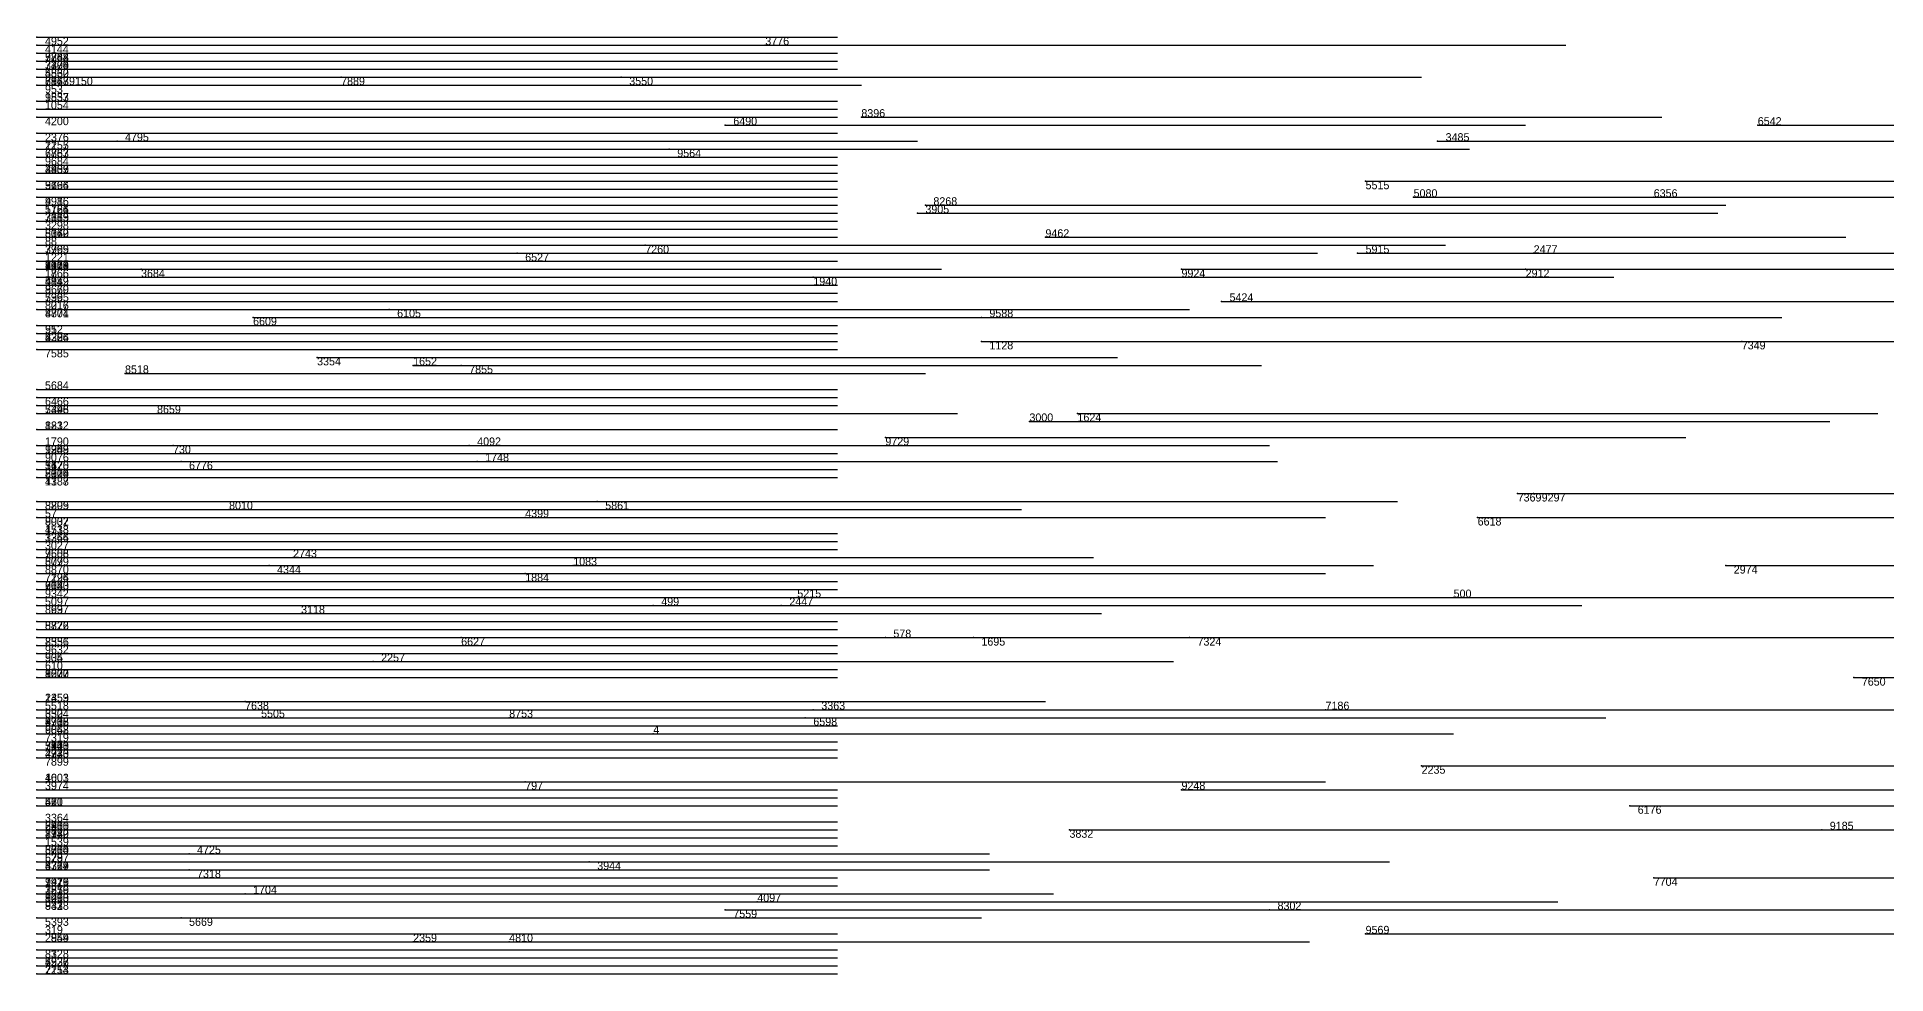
# Model space of a CAD drawing. Extents: x 0 to 1.1, y 0 to 1.
# Drawn here: x 0 to 0.231, y 0.247 to 0.364 of the extents above; entities that cross this region are included whole.
import ezdxf

# ---------------------------------------------------------------- set-up
doc = ezdxf.new("R2010")
doc.units = 0
for name, color, linetype in [('Normals', 1, 'CONTINUOUS'), ('Source_points', 5, 'CONTINUOUS'), ('Text', 3, 'CONTINUOUS')]:
    doc.layers.add(name, color=color, linetype=linetype)

msp = doc.modelspace()

# ---------------------------------------------------------------- linework, layer by layer
at = {"layer": 'Normals', "color": 1}
for p, q in [((0, 0.364, 0.492), (0.1, 0.364, 0.492)), ((0, 0.363, 0.239), (0.1, 0.363, 0.239)), ((0.091, 0.363), (0.191, 0.363)), ((0, 0.362, 0.159), (0.1, 0.362, 0.159)), ((0, 0.362, 0.547), (0.1, 0.362, 0.547)), ((0, 0.361, 0.141), (0.1, 0.361, 0.141)), ((0, 0.361, 0.505), (0.1, 0.361, 0.505)), ((0, 0.361, 0.392), (0.1, 0.361, 0.392)), ((0, 0.36, 0.583), (0.1, 0.36, 0.583)), ((0, 0.36, 0.402), (0.1, 0.36, 0.402)), ((0, 0.359, 0.017), (0.1, 0.359, 0.017)), ((0.038, 0.359), (0.138, 0.359)), ((0.073, 0.359, 1), (0.173, 0.359, 1)), ((0, 0.358, 0.475), (0.1, 0.358, 0.475)), ((0, 0.358, 0.192), (0.1, 0.358, 0.192)), ((0, 0.358, 0.078), (0.1, 0.358, 0.078)), ((0, 0.358, 0.229), (0.1, 0.358, 0.229)), ((0, 0.356, 0.375), (0.1, 0.356, 0.375)), ((0, 0.356, 0.091), (0.1, 0.356, 0.091)), ((0.003, 0.358), (0.103, 0.358)), ((0, 0.355, 0.524), (0.1, 0.355, 0.524)), ((0, 0.354, 0.576), (0.1, 0.354, 0.576)), ((0.103, 0.354), (0.203, 0.354)), ((0, 0.352, 0.278), (0.1, 0.352, 0.278)), ((0.086, 0.353), (0.186, 0.353)), ((0.215, 0.353, 1), (0.315, 0.353, 1)), ((0, 0.351, 0.18), (0.1, 0.351, 0.18)), ((0, 0.35, 0.608), (0.1, 0.35, 0.608)), ((0, 0.35, 0.216), (0.1, 0.35, 0.216)), ((0, 0.349, 0.177), (0.1, 0.349, 0.177)), ((0.01, 0.351, 1), (0.11, 0.351, 1)), ((0.079, 0.35), (0.179, 0.35)), ((0.175, 0.351, 1), (0.275, 0.351, 1)), ((0, 0.348, 0.925), (0.1, 0.348, 0.925)), ((0, 0.348, 0.653), (0.1, 0.348, 0.653)), ((0, 0.347, 0.439), (0.1, 0.347, 0.439)), ((0, 0.347, 0.475), (0.1, 0.347, 0.475)), ((0, 0.346, 0.262), (0.1, 0.346, 0.262)), ((0, 0.345, 0.599), (0.1, 0.345, 0.599)), ((0, 0.345, 0.931), (0.1, 0.345, 0.931)), ((0.166, 0.346, 1), (0.266, 0.346, 1)), ((0, 0.344, 0.875), (0.1, 0.344, 0.875)), ((0, 0.343, 0.322), (0.1, 0.343, 0.322)), ((0, 0.343, 0.969), (0.1, 0.343, 0.969)), ((0, 0.343, 0.014), (0.1, 0.343, 0.014)), ((0, 0.343, 0.019), (0.1, 0.343, 0.019)), ((0, 0.342, 0.103), (0.1, 0.342, 0.103)), ((0, 0.342, 0.346), (0.1, 0.342, 0.346)), ((0, 0.342, 0.384), (0.1, 0.342, 0.384)), ((0.11, 0.342, 1), (0.21, 0.342, 1)), ((0.111, 0.343, 1), (0.211, 0.343, 1)), ((0.172, 0.344, 1), (0.272, 0.344, 1)), ((0.202, 0.344, 1), (0.301, 0.344, 1)), ((0, 0.341, 0.408), (0.1, 0.341, 0.408)), ((0, 0.341, 0.382), (0.1, 0.341, 0.382)), ((0, 0.34, 0.068), (0.1, 0.34, 0.068)), ((0, 0.339, 0.244), (0.1, 0.339, 0.244)), ((0, 0.339, 0.698), (0.1, 0.339, 0.698)), ((0, 0.338, 0.853), (0.1, 0.338, 0.853)), ((0.076, 0.338, 1), (0.176, 0.338, 1)), ((0.126, 0.339), (0.226, 0.339)), ((0, 0.337, 0.902), (0.1, 0.337, 0.902)), ((0, 0.337, 0.258), (0.1, 0.337, 0.258)), ((0, 0.336, 0.484), (0.1, 0.336, 0.484)), ((0, 0.336, 0.598), (0.1, 0.336, 0.598)), ((0, 0.336, 0.278), (0.1, 0.336, 0.278)), ((0, 0.336, 0.05), (0.1, 0.336, 0.05)), ((0, 0.336, 0.79), (0.1, 0.336, 0.79)), ((0, 0.336, 0.235), (0.1, 0.336, 0.235)), ((0, 0.335, 0.794), (0.1, 0.335, 0.794)), ((0, 0.335, 0.645), (0.1, 0.335, 0.645)), ((0, 0.335, 0.034), (0.1, 0.335, 0.034)), ((0, 0.335, 0.64), (0.1, 0.335, 0.64)), ((0.013, 0.335), (0.113, 0.335)), ((0.06, 0.337), (0.16, 0.337)), ((0.143, 0.335), (0.243, 0.335)), ((0.165, 0.337, 1), (0.265, 0.337, 1)), ((0.186, 0.335), (0.286, 0.335)), ((0.187, 0.337, 1), (0.287, 0.337, 1)), ((0, 0.334, 0.476), (0.1, 0.334, 0.476)), ((0, 0.333, 0.707), (0.1, 0.333, 0.707)), ((0, 0.333, 0.245), (0.1, 0.333, 0.245)), ((0, 0.333, 0.419), (0.1, 0.333, 0.419)), ((0, 0.333, 0.093), (0.1, 0.333, 0.093)), ((0.097, 0.334, 1), (0.197, 0.334, 1)), ((0, 0.332, 0.793), (0.1, 0.332, 0.793)), ((0, 0.332, 0.427), (0.1, 0.332, 0.427)), ((0, 0.331, 0.173), (0.1, 0.331, 0.173)), ((0, 0.331, 0.031), (0.1, 0.331, 0.031)), ((0.148, 0.331, 1), (0.248, 0.331, 1)), ((0, 0.33, 0.804), (0.1, 0.33, 0.804)), ((0, 0.33, 0.876), (0.1, 0.33, 0.876)), ((0, 0.33, 0.636), (0.1, 0.33, 0.636)), ((0.027, 0.329), (0.127, 0.329)), ((0.044, 0.33), (0.144, 0.33)), ((0.118, 0.329, 1), (0.218, 0.329, 1)), ((0, 0.328, 0.321), (0.1, 0.328, 0.321)), ((0, 0.327, 0.042), (0.1, 0.327, 0.042)), ((0, 0.327, 0.097), (0.1, 0.327, 0.097)), ((0, 0.327, 0.633), (0.1, 0.327, 0.633)), ((0, 0.326, 0.204), (0.1, 0.326, 0.204)), ((0.118, 0.326), (0.218, 0.326)), ((0.213, 0.326), (0.313, 0.326)), ((0, 0.325, 0.786), (0.1, 0.325, 0.786)), ((0.035, 0.324), (0.135, 0.324)), ((0.011, 0.322, 1), (0.111, 0.322, 1)), ((0.047, 0.323), (0.147, 0.323)), ((0.053, 0.323), (0.153, 0.323)), ((0, 0.32, 0.179), (0.1, 0.32, 0.179)), ((0, 0.319, 0.95), (0.1, 0.319, 0.95)), ((0, 0.318, 0.118), (0.1, 0.318, 0.118)), ((0, 0.317, 0.964), (0.1, 0.317, 0.964)), ((0.015, 0.317), (0.115, 0.317)), ((0.13, 0.317), (0.23, 0.317)), ((0, 0.315, 0.65), (0.1, 0.315, 0.65)), ((0, 0.315, 0.453), (0.1, 0.315, 0.453)), ((0.124, 0.316, 1), (0.224, 0.316, 1)), ((0, 0.313, 0.712), (0.1, 0.313, 0.712)), ((0, 0.313, 0.427), (0.1, 0.313, 0.427)), ((0, 0.313, 0.384), (0.1, 0.313, 0.384)), ((0, 0.312, 0.05), (0.1, 0.312, 0.05)), ((0.017, 0.313), (0.117, 0.313)), ((0.054, 0.313), (0.154, 0.313)), ((0.106, 0.314, 1), (0.206, 0.314, 1)), ((0, 0.311, 0.348), (0.1, 0.311, 0.348)), ((0, 0.311, 0.068), (0.1, 0.311, 0.068)), ((0, 0.31, 0.164), (0.1, 0.31, 0.164)), ((0, 0.31, 0.676), (0.1, 0.31, 0.676)), ((0, 0.31, 0.098), (0.1, 0.31, 0.098)), ((0, 0.31, 0.31), (0.1, 0.31, 0.31)), ((0.018, 0.311, 1), (0.118, 0.311, 1)), ((0.055, 0.311), (0.155, 0.311)), ((0, 0.309, 0.561), (0.1, 0.309, 0.561)), ((0, 0.309, 0.376), (0.1, 0.309, 0.376)), ((0, 0.309, 0.789), (0.1, 0.309, 0.789)), ((0, 0.309, 0.97), (0.1, 0.309, 0.97)), ((0, 0.306, 0.814), (0.1, 0.306, 0.814)), ((0, 0.305, 0.134), (0.1, 0.305, 0.134)), ((0.024, 0.305, 1), (0.123, 0.305, 1)), ((0.07, 0.306), (0.17, 0.306)), ((0.185, 0.307), (0.285, 0.307)), ((0.187, 0.307), (0.287, 0.307)), ((0, 0.304, 0.179), (0.1, 0.304, 0.179)), ((0, 0.304, 0.772), (0.1, 0.304, 0.772)), ((0, 0.304, 0.168), (0.1, 0.304, 0.168)), ((0.061, 0.304), (0.161, 0.304)), ((0.18, 0.304), (0.28, 0.304)), ((0, 0.302, 0.368), (0.1, 0.302, 0.368)), ((0, 0.302, 0.519), (0.1, 0.302, 0.519)), ((0, 0.301, 0.092), (0.1, 0.301, 0.092)), ((0, 0.301, 0.094), (0.1, 0.301, 0.094)), ((0, 0.3, 0.839), (0.1, 0.3, 0.839)), ((0, 0.299, 0.003), (0.1, 0.299, 0.003)), ((0, 0.299, 0.7), (0.1, 0.299, 0.7)), ((0.032, 0.299, 1), (0.132, 0.299, 1)), ((0, 0.298, 0.449), (0.1, 0.298, 0.449)), ((0, 0.298, 0.184), (0.1, 0.298, 0.184)), ((0, 0.297, 0.268), (0.1, 0.297, 0.268)), ((0, 0.297, 0.641), (0.1, 0.297, 0.641)), ((0, 0.296, 0.825), (0.1, 0.296, 0.825)), ((0, 0.296, 0.468), (0.1, 0.296, 0.468)), ((0, 0.296, 0.831), (0.1, 0.296, 0.831)), ((0.029, 0.298, 1), (0.129, 0.298, 1)), ((0.061, 0.297), (0.161, 0.297)), ((0.067, 0.298), (0.167, 0.298)), ((0.211, 0.298), (0.311, 0.298)), ((0, 0.295, 0.796), (0.1, 0.295, 0.796)), ((0, 0.295, 0.249), (0.1, 0.295, 0.249)), ((0, 0.294, 0.282), (0.1, 0.294, 0.282)), ((0.095, 0.294), (0.195, 0.294)), ((0.177, 0.294), (0.277, 0.294)), ((0, 0.293, 0.042), (0.1, 0.293, 0.042)), ((0, 0.292, 0.55), (0.1, 0.292, 0.55)), ((0.033, 0.292, 1), (0.133, 0.292, 1)), ((0.077, 0.293), (0.177, 0.293)), ((0.093, 0.293), (0.193, 0.293)), ((0, 0.291, 0.188), (0.1, 0.291, 0.188)), ((0, 0.29, 0.627), (0.1, 0.29, 0.627)), ((0, 0.289, 0.988), (0.1, 0.289, 0.988)), ((0.053, 0.289), (0.153, 0.289)), ((0.106, 0.289, 1), (0.206, 0.289, 1)), ((0.117, 0.289, 1), (0.217, 0.289, 1)), ((0.144, 0.289, 1), (0.244, 0.289, 1)), ((0, 0.288, 0.572), (0.1, 0.288, 0.572)), ((0, 0.288, 0.136), (0.1, 0.288, 0.136)), ((0, 0.287, 0.439), (0.1, 0.287, 0.439)), ((0, 0.287, 0.522), (0.1, 0.287, 0.522)), ((0, 0.286, 0.064), (0.1, 0.286, 0.064)), ((0, 0.285, 0.447), (0.1, 0.285, 0.447)), ((0, 0.285, 0.107), (0.1, 0.285, 0.107)), ((0.042, 0.286), (0.142, 0.286)), ((0, 0.284, 0.692), (0.1, 0.284, 0.692)), ((0.227, 0.284, 1), (0.327, 0.284, 1)), ((0, 0.281, 0.677), (0.1, 0.281, 0.677)), ((0, 0.281, 0.479), (0.1, 0.281, 0.479)), ((0, 0.28, 0.945), (0.1, 0.28, 0.945)), ((0, 0.28, 0.887), (0.1, 0.28, 0.887)), ((0.026, 0.281, 1), (0.126, 0.281, 1)), ((0.027, 0.28, 1), (0.127, 0.28, 1)), ((0.097, 0.28), (0.197, 0.28)), ((0.161, 0.28), (0.261, 0.28)), ((0, 0.279, 0.563), (0.1, 0.279, 0.563)), ((0, 0.279, 0.399), (0.1, 0.279, 0.399)), ((0, 0.279, 0.062), (0.1, 0.279, 0.062)), ((0, 0.279, 0.329), (0.1, 0.279, 0.329)), ((0, 0.278, 0.402), (0.1, 0.278, 0.402)), ((0.059, 0.279, 1), (0.159, 0.279, 1)), ((0.096, 0.279, 1), (0.196, 0.279, 1)), ((0, 0.277, 0.441), (0.1, 0.277, 0.441)), ((0, 0.277, 0.187), (0.1, 0.277, 0.187)), ((0, 0.276, 0.065), (0.1, 0.276, 0.065)), ((0, 0.276, 0.822), (0.1, 0.276, 0.822)), ((0, 0.275, 0.622), (0.1, 0.275, 0.622)), ((0, 0.275, 0.617), (0.1, 0.275, 0.617)), ((0, 0.275, 0.751), (0.1, 0.275, 0.751)), ((0, 0.275, 0.524), (0.1, 0.275, 0.524)), ((0.077, 0.277, 1), (0.177, 0.277, 1)), ((0, 0.274, 0.619), (0.1, 0.274, 0.619)), ((0, 0.274, 0.834), (0.1, 0.274, 0.834)), ((0, 0.274, 0.891), (0.1, 0.274, 0.891)), ((0, 0.274, 0.526), (0.1, 0.274, 0.526)), ((0.173, 0.273), (0.273, 0.273)), ((0, 0.271, 0.885), (0.1, 0.271, 0.885)), ((0, 0.271, 0.309), (0.1, 0.271, 0.309)), ((0.061, 0.271, 1), (0.161, 0.271, 1)), ((0, 0.27, 0.693), (0.1, 0.27, 0.693)), ((0, 0.269, 0.607), (0.1, 0.269, 0.607)), ((0, 0.268, 0.937), (0.1, 0.268, 0.937)), ((0, 0.268, 0.556), (0.1, 0.268, 0.556)), ((0.143, 0.27, 1), (0.243, 0.27, 1)), ((0.199, 0.268), (0.299, 0.268)), ((0, 0.266, 0.57), (0.1, 0.266, 0.57)), ((0, 0.266, 0.65), (0.1, 0.266, 0.65)), ((0, 0.265, 0.596), (0.1, 0.265, 0.596)), ((0, 0.265, 0.043), (0.1, 0.265, 0.043)), ((0, 0.265, 0.587), (0.1, 0.265, 0.587)), ((0, 0.265, 0.068), (0.1, 0.265, 0.068)), ((0, 0.265, 0.408), (0.1, 0.265, 0.408)), ((0, 0.265, 0.884), (0.1, 0.265, 0.884)), ((0, 0.264, 0.685), (0.1, 0.264, 0.685)), ((0, 0.264, 0.953), (0.1, 0.264, 0.953)), ((0.129, 0.265), (0.229, 0.265)), ((0.223, 0.265, 1), (0.323, 0.265, 1)), ((0, 0.263, 0.34), (0.1, 0.263, 0.34)), ((0, 0.263, 0.296), (0.1, 0.263, 0.296)), ((0, 0.263, 0.964), (0.1, 0.263, 0.964)), ((0, 0.262, 0.55), (0.1, 0.262, 0.55)), ((0.019, 0.262), (0.119, 0.262)), ((0, 0.261, 0.966), (0.1, 0.261, 0.966)), ((0, 0.261, 0.598), (0.1, 0.261, 0.598)), ((0, 0.261, 0.594), (0.1, 0.261, 0.594)), ((0, 0.26, 0.398), (0.1, 0.26, 0.398)), ((0, 0.26, 0.033), (0.1, 0.26, 0.033)), ((0, 0.259, 0.56), (0.1, 0.259, 0.56)), ((0, 0.259, 0.587), (0.1, 0.259, 0.587)), ((0.019, 0.26), (0.119, 0.26)), ((0.069, 0.261), (0.169, 0.261)), ((0.202, 0.259, 1), (0.302, 0.259, 1)), ((0, 0.258, 0.291), (0.1, 0.258, 0.291)), ((0, 0.258, 0.838), (0.1, 0.258, 0.838)), ((0, 0.258, 0.483), (0.1, 0.258, 0.483)), ((0, 0.258, 0.31), (0.1, 0.258, 0.31)), ((0, 0.257, 0.637), (0.1, 0.257, 0.637)), ((0, 0.257, 0.688), (0.1, 0.257, 0.688)), ((0, 0.257, 0.916), (0.1, 0.257, 0.916)), ((0.026, 0.257), (0.127, 0.257)), ((0, 0.256, 0.021), (0.1, 0.256, 0.021)), ((0, 0.256, 0.2), (0.1, 0.256, 0.2)), ((0, 0.256, 0.474), (0.1, 0.256, 0.474)), ((0, 0.256, 0.433), (0.1, 0.256, 0.433)), ((0.086, 0.255), (0.186, 0.255)), ((0.09, 0.256), (0.19, 0.256)), ((0.154, 0.255), (0.254, 0.255)), ((0, 0.254, 0.653), (0.1, 0.254, 0.653)), ((0, 0.252, 0.459), (0.1, 0.252, 0.459)), ((0, 0.252, 0.432), (0.1, 0.252, 0.432)), ((0.018, 0.254), (0.118, 0.254)), ((0.166, 0.252, 1), (0.266, 0.252, 1)), ((0, 0.251, 0.008), (0.1, 0.251, 0.008)), ((0, 0.25, 0.121), (0.1, 0.25, 0.121)), ((0.047, 0.251), (0.147, 0.251)), ((0.059, 0.251), (0.159, 0.251)), ((0, 0.249, 0.69), (0.1, 0.249, 0.69)), ((0, 0.249, 0.191), (0.1, 0.249, 0.191)), ((0, 0.248, 0.906), (0.1, 0.248, 0.906)), ((0, 0.248, 0.045), (0.1, 0.248, 0.045)), ((0, 0.247, 0.283), (0.1, 0.247, 0.283)), ((0, 0.247, 0.31), (0.1, 0.247, 0.31))]:
    msp.add_line(p, q, dxfattribs=at)
at = {"layer": 'Source_points', "color": 5}
for p in [(0, 0.364, 0.492), (0, 0.363, 0.239), (0.091, 0.363), (0, 0.362, 0.159), (0, 0.362, 0.547), (0, 0.361, 0.141), (0, 0.361, 0.505), (0, 0.361, 0.392), (0, 0.36, 0.583), (0, 0.36, 0.402), (0, 0.359, 0.017), (0.038, 0.359), (0.073, 0.359, 1), (0, 0.358, 0.475), (0, 0.358, 0.192), (0, 0.358, 0.078), (0, 0.358, 0.229), (0, 0.356, 0.375), (0, 0.356, 0.091), (0.003, 0.358), (0, 0.355, 0.524), (0, 0.354, 0.576), (0.103, 0.354), (0, 0.352, 0.278), (0.086, 0.353), (0.215, 0.353, 1), (0, 0.351, 0.18), (0, 0.35, 0.608), (0, 0.35, 0.216), (0, 0.349, 0.177), (0.01, 0.351, 1), (0.079, 0.35), (0.175, 0.351, 1), (0, 0.348, 0.925), (0, 0.348, 0.653), (0, 0.347, 0.439), (0, 0.347, 0.475), (0, 0.346, 0.262), (0, 0.345, 0.599), (0, 0.345, 0.931), (0.166, 0.346, 1), (0, 0.344, 0.875), (0, 0.343, 0.322), (0, 0.343, 0.969), (0, 0.343, 0.014), (0, 0.343, 0.019), (0, 0.342, 0.103), (0, 0.342, 0.346), (0, 0.342, 0.384), (0.11, 0.342, 1), (0.111, 0.343, 1), (0.172, 0.344, 1), (0.202, 0.344, 1), (0, 0.341, 0.408), (0, 0.341, 0.382), (0, 0.34, 0.068), (0, 0.339, 0.244), (0, 0.339, 0.698), (0, 0.338, 0.853), (0.076, 0.338, 1), (0.126, 0.339), (0, 0.337, 0.902), (0, 0.337, 0.258), (0, 0.336, 0.484), (0, 0.336, 0.598), (0, 0.336, 0.278), (0, 0.336, 0.05), (0, 0.336, 0.79), (0, 0.336, 0.235), (0, 0.335, 0.794), (0, 0.335, 0.645), (0, 0.335, 0.034), (0, 0.335, 0.64), (0.013, 0.335), (0.06, 0.337), (0.143, 0.335), (0.165, 0.337, 1), (0.186, 0.335), (0.187, 0.337, 1), (0, 0.334, 0.476), (0, 0.333, 0.707), (0, 0.333, 0.245), (0, 0.333, 0.419), (0, 0.333, 0.093), (0.097, 0.334, 1), (0, 0.332, 0.793), (0, 0.332, 0.427), (0, 0.331, 0.173), (0, 0.331, 0.031), (0.148, 0.331, 1), (0, 0.33, 0.804), (0, 0.33, 0.876), (0, 0.33, 0.636), (0.027, 0.329), (0.044, 0.33), (0.118, 0.329, 1), (0, 0.328, 0.321), (0, 0.327, 0.042), (0, 0.327, 0.097), (0, 0.327, 0.633), (0, 0.326, 0.204), (0.118, 0.326), (0.213, 0.326), (0, 0.325, 0.786), (0.035, 0.324), (0.011, 0.322, 1), (0.047, 0.323), (0.053, 0.323), (0, 0.32, 0.179), (0, 0.319, 0.95), (0, 0.318, 0.118), (0, 0.317, 0.964), (0.015, 0.317), (0.13, 0.317), (0, 0.315, 0.65), (0, 0.315, 0.453), (0.124, 0.316, 1), (0, 0.313, 0.712), (0, 0.313, 0.427), (0, 0.313, 0.384), (0, 0.312, 0.05), (0.017, 0.313), (0.054, 0.313), (0.106, 0.314, 1), (0, 0.311, 0.348), (0, 0.311, 0.068), (0, 0.31, 0.164), (0, 0.31, 0.676), (0, 0.31, 0.098), (0, 0.31, 0.31), (0.018, 0.311, 1), (0.055, 0.311), (0, 0.309, 0.561), (0, 0.309, 0.376), (0, 0.309, 0.789), (0, 0.309, 0.97), (0, 0.306, 0.814), (0, 0.305, 0.134), (0.024, 0.305, 1), (0.07, 0.306), (0.185, 0.307), (0.187, 0.307), (0, 0.304, 0.179), (0, 0.304, 0.772), (0, 0.304, 0.168), (0.061, 0.304), (0.18, 0.304), (0, 0.302, 0.368), (0, 0.302, 0.519), (0, 0.301, 0.092), (0, 0.301, 0.094), (0, 0.3, 0.839), (0, 0.299, 0.003), (0, 0.299, 0.7), (0.032, 0.299, 1), (0, 0.298, 0.449), (0, 0.298, 0.184), (0, 0.297, 0.268), (0, 0.297, 0.641), (0, 0.296, 0.825), (0, 0.296, 0.468), (0, 0.296, 0.831), (0.029, 0.298, 1), (0.061, 0.297), (0.067, 0.298), (0.211, 0.298), (0, 0.295, 0.796), (0, 0.295, 0.249), (0, 0.294, 0.282), (0.095, 0.294), (0.177, 0.294), (0, 0.293, 0.042), (0, 0.292, 0.55), (0.033, 0.292, 1), (0.077, 0.293), (0.093, 0.293), (0, 0.291, 0.188), (0, 0.29, 0.627), (0, 0.289, 0.988), (0.053, 0.289), (0.106, 0.289, 1), (0.117, 0.289, 1), (0.144, 0.289, 1), (0, 0.288, 0.572), (0, 0.288, 0.136), (0, 0.287, 0.439), (0, 0.287, 0.522), (0, 0.286, 0.064), (0, 0.285, 0.447), (0, 0.285, 0.107), (0.042, 0.286), (0, 0.284, 0.692), (0.227, 0.284, 1), (0, 0.281, 0.677), (0, 0.281, 0.479), (0, 0.28, 0.945), (0, 0.28, 0.887), (0.026, 0.281, 1), (0.027, 0.28, 1), (0.097, 0.28), (0.161, 0.28), (0, 0.279, 0.563), (0, 0.279, 0.399), (0, 0.279, 0.062), (0, 0.279, 0.329), (0, 0.278, 0.402), (0.059, 0.279, 1), (0.096, 0.279, 1), (0, 0.277, 0.441), (0, 0.277, 0.187), (0, 0.276, 0.065), (0, 0.276, 0.822), (0, 0.275, 0.622), (0, 0.275, 0.617), (0, 0.275, 0.751), (0, 0.275, 0.524), (0.077, 0.277, 1), (0, 0.274, 0.619), (0, 0.274, 0.834), (0, 0.274, 0.891), (0, 0.274, 0.526), (0.173, 0.273), (0, 0.271, 0.885), (0, 0.271, 0.309), (0.061, 0.271, 1), (0, 0.27, 0.693), (0, 0.269, 0.607), (0, 0.268, 0.937), (0, 0.268, 0.556), (0.143, 0.27, 1), (0.199, 0.268), (0, 0.266, 0.57), (0, 0.266, 0.65), (0, 0.265, 0.596), (0, 0.265, 0.043), (0, 0.265, 0.587), (0, 0.265, 0.068), (0, 0.265, 0.408), (0, 0.265, 0.884), (0, 0.264, 0.685), (0, 0.264, 0.953), (0.129, 0.265), (0.223, 0.265, 1), (0, 0.263, 0.34), (0, 0.263, 0.296), (0, 0.263, 0.964), (0, 0.262, 0.55), (0.019, 0.262), (0, 0.261, 0.966), (0, 0.261, 0.598), (0, 0.261, 0.594), (0, 0.26, 0.398), (0, 0.26, 0.033), (0, 0.259, 0.56), (0, 0.259, 0.587), (0.019, 0.26), (0.069, 0.261), (0.202, 0.259, 1), (0, 0.258, 0.291), (0, 0.258, 0.838), (0, 0.258, 0.483), (0, 0.258, 0.31), (0, 0.257, 0.637), (0, 0.257, 0.688), (0, 0.257, 0.916), (0.026, 0.257), (0, 0.256, 0.021), (0, 0.256, 0.2), (0, 0.256, 0.474), (0, 0.256, 0.433), (0.086, 0.255), (0.09, 0.256), (0.154, 0.255), (0, 0.254, 0.653), (0, 0.252, 0.459), (0, 0.252, 0.432), (0.018, 0.254), (0.166, 0.252, 1), (0, 0.251, 0.008), (0, 0.25, 0.121), (0.047, 0.251), (0.059, 0.251), (0, 0.249, 0.69), (0, 0.249, 0.191), (0, 0.248, 0.906), (0, 0.248, 0.045), (0, 0.247, 0.283), (0, 0.247, 0.31)]:
    msp.add_point(p, dxfattribs=at)

# ---------------------------------------------------------------- texts
at = {"layer": 'Text', "color": 3}
for s, p in [('4952', (0.001, 0.363, 0.492)), ('4144', (0.001, 0.362, 0.239)), ('3776', (0.091, 0.363)), ('5282', (0.001, 0.361, 0.159)), ('3494', (0.001, 0.36, 0.141)), ('9744', (0.001, 0.361, 0.547)), ('7868', (0.001, 0.361, 0.392)), ('7379', (0.001, 0.36, 0.402)), ('7706', (0.001, 0.36, 0.505)), ('4560', (0.001, 0.359, 0.583)), ('5832', (0.001, 0.359, 0.017)), ('8968', (0.001, 0.358, 0.229)), ('6173', (0.001, 0.358, 0.192)), ('7847', (0.001, 0.358, 0.078)), ('9150', (0.004, 0.358)), ('7889', (0.038, 0.358)), ('3550', (0.074, 0.358, 1)), ('953', (0.001, 0.357, 0.475)), ('9857', (0.001, 0.356, 0.091)), ('1533', (0.001, 0.356, 0.375)), ('1054', (0.001, 0.355, 0.524)), ('4200', (0.001, 0.353, 0.576)), ('6490', (0.087, 0.353)), ('8396', (0.103, 0.354)), ('6542', (0.215, 0.353, 1)), ('2376', (0.001, 0.351, 0.278)), ('4795', (0.011, 0.351, 1)), ('3485', (0.176, 0.351, 1)), ('9684', (0.001, 0.348, 0.653)), ('2255', (0.001, 0.35, 0.18)), ('6867', (0.001, 0.349, 0.216)), ('7783', (0.001, 0.349, 0.177)), ('1157', (0.001, 0.35, 0.608)), ('9564', (0.08, 0.349)), ('4809', (0.001, 0.347, 0.475)), ('3957', (0.001, 0.347, 0.439)), ('2435', (0.001, 0.347, 0.925)), ('3796', (0.001, 0.345, 0.599)), ('5694', (0.001, 0.345, 0.262)), ('9164', (0.001, 0.345, 0.931)), ('5515', (0.166, 0.345, 1)), ('5080', (0.172, 0.344, 1)), ('6356', (0.202, 0.344, 1)), ('4916', (0.001, 0.343, 0.875)), ('5166', (0.001, 0.342, 0.969)), ('5781', (0.001, 0.342, 0.014)), ('3335', (0.001, 0.341, 0.103)), ('9985', (0.001, 0.343, 0.019)), ('7163', (0.001, 0.341, 0.346)), ('7613', (0.001, 0.341, 0.384)), ('7689', (0.001, 0.341, 0.382)), ('1124', (0.001, 0.342, 0.322)), ('3905', (0.111, 0.342, 1)), ('8268', (0.112, 0.343, 1)), ('3298', (0.001, 0.34, 0.408)), ('3370', (0.001, 0.339, 0.244)), ('5042', (0.001, 0.339, 0.698)), ('8169', (0.001, 0.339, 0.068)), ('9462', (0.126, 0.339)), ('3999', (0.001, 0.337, 0.902)), ('88', (0.001, 0.338, 0.853)), ('7765', (0.001, 0.337, 0.258)), ('7260', (0.076, 0.337, 1)), ('5915', (0.166, 0.337, 1)), ('2477', (0.187, 0.337, 1)), ('4020', (0.001, 0.335, 0.278)), ('4401', (0.001, 0.335, 0.64)), ('8159', (0.001, 0.335, 0.79)), ('9474', (0.001, 0.335, 0.235)), ('2113', (0.001, 0.335, 0.598)), ('7918', (0.001, 0.335, 0.05)), ('1221', (0.001, 0.336, 0.484)), ('1103', (0.001, 0.335, 0.794)), ('1766', (0.001, 0.334, 0.645)), ('1865', (0.001, 0.334, 0.034)), ('3684', (0.013, 0.334)), ('6527', (0.061, 0.336)), ('9924', (0.143, 0.334)), ('2912', (0.186, 0.334)), ('4842', (0.001, 0.333, 0.245)), ('5989', (0.001, 0.333, 0.419)), ('8660', (0.001, 0.332, 0.093)), ('9679', (0.001, 0.332, 0.427)), ('2712', (0.001, 0.333, 0.476)), ('117', (0.001, 0.333, 0.707)), ('1940', (0.097, 0.333, 1)), ('5365', (0.001, 0.331, 0.793)), ('8016', (0.001, 0.33, 0.031)), ('8217', (0.001, 0.33, 0.876)), ('799', (0.001, 0.331, 0.173)), ('5424', (0.149, 0.331, 1)), ('4804', (0.001, 0.329, 0.804)), ('8771', (0.001, 0.329, 0.636)), ('6609', (0.027, 0.328)), ('6105', (0.045, 0.329)), ('9588', (0.119, 0.329, 1)), ('4326', (0.001, 0.326, 0.204)), ('552', (0.001, 0.327, 0.042)), ('5206', (0.001, 0.326, 0.633)), ('91', (0.001, 0.327, 0.321)), ('2284', (0.001, 0.326, 0.097)), ('1128', (0.119, 0.325)), ('7349', (0.213, 0.325)), ('7585', (0.001, 0.324, 0.786)), ('3354', (0.035, 0.323)), ('1652', (0.047, 0.323)), ('8518', (0.011, 0.322, 1)), ('7855', (0.054, 0.322)), ('5684', (0.001, 0.32, 0.179)), ('6466', (0.001, 0.318, 0.95)), ('5446', (0.001, 0.317, 0.118)), ('7398', (0.001, 0.317, 0.964)), ('8659', (0.015, 0.317)), ('3000', (0.124, 0.316, 1)), ('1624', (0.13, 0.316)), ('8832', (0.001, 0.315, 0.453)), ('1212', (0.001, 0.315, 0.65)), ('9259', (0.001, 0.312, 0.05)), ('9076', (0.001, 0.311, 0.068)), ('1790', (0.001, 0.313, 0.427)), ('130', (0.001, 0.312, 0.712)), ('1948', (0.001, 0.312, 0.384)), ('730', (0.017, 0.312)), ('4092', (0.055, 0.313)), ('1748', (0.056, 0.311)), ('9729', (0.106, 0.313, 1)), ('512', (0.001, 0.31, 0.164)), ('3470', (0.001, 0.31, 0.098)), ('5124', (0.001, 0.309, 0.789)), ('8014', (0.001, 0.309, 0.31)), ('8319', (0.001, 0.309, 0.97)), ('2906', (0.001, 0.309, 0.676)), ('1625', (0.001, 0.31, 0.348)), ('6776', (0.019, 0.31, 1)), ('4388', (0.001, 0.308, 0.376)), ('1187', (0.001, 0.308, 0.561)), ('3899', (0.001, 0.305, 0.814)), ('57', (0.001, 0.304, 0.179)), ('8205', (0.001, 0.305, 0.134)), ('8010', (0.024, 0.305, 1)), ('4399', (0.061, 0.304)), ('5861', (0.071, 0.305)), ('7369', (0.185, 0.306)), ('9297', (0.188, 0.306)), ('4518', (0.001, 0.302, 0.519)), ('8902', (0.001, 0.303, 0.772)), ('9037', (0.001, 0.303, 0.168)), ('1733', (0.001, 0.302, 0.368)), ('6618', (0.18, 0.303)), ('3266', (0.001, 0.301, 0.094)), ('3027', (0.001, 0.3, 0.839)), ('1344', (0.001, 0.301, 0.092)), ('9606', (0.001, 0.299, 0.7)), ('8799', (0.001, 0.298, 0.184)), ('7558', (0.001, 0.299, 0.003)), ('607', (0.001, 0.298, 0.449)), ('2743', (0.032, 0.299, 1)), ('1083', (0.067, 0.298)), ('8870', (0.001, 0.297, 0.641)), ('9120', (0.001, 0.295, 0.831)), ('7194', (0.001, 0.296, 0.468)), ('7226', (0.001, 0.296, 0.268)), ('6643', (0.001, 0.295, 0.825)), ('7050', (0.001, 0.295, 0.796)), ('4344', (0.03, 0.297, 1)), ('1884', (0.061, 0.296)), ('2974', (0.212, 0.297)), ('5097', (0.001, 0.293, 0.282)), ('9342', (0.001, 0.294, 0.249)), ('499', (0.078, 0.293)), ('2447', (0.094, 0.293)), ('5215', (0.095, 0.294)), ('500', (0.177, 0.294)), ('8637', (0.001, 0.292, 0.55)), ('8997', (0.001, 0.292, 0.042)), ('3118', (0.033, 0.292, 1)), ('5826', (0.001, 0.29, 0.188)), ('8772', (0.001, 0.29, 0.627)), ('8331', (0.001, 0.288, 0.572)), ('2556', (0.001, 0.288, 0.988)), ('6627', (0.053, 0.288)), ('578', (0.107, 0.289, 1)), ('1695', (0.118, 0.288, 1)), ('7324', (0.145, 0.288, 1)), ('504', (0.001, 0.286, 0.439)), ('9632', (0.001, 0.287, 0.136)), ('935', (0.001, 0.286, 0.522)), ('2257', (0.043, 0.286)), ('8277', (0.001, 0.284, 0.447)), ('9000', (0.001, 0.284, 0.107)), ('610', (0.001, 0.285, 0.064)), ('1522', (0.001, 0.284, 0.692)), ('2353', (0.001, 0.281, 0.479)), ('1459', (0.001, 0.281, 0.677)), ('7650', (0.228, 0.283, 1)), ('5518', (0.001, 0.28, 0.887)), ('3304', (0.001, 0.279, 0.945)), ('652', (0.001, 0.279, 0.563)), ('7638', (0.026, 0.28, 1)), ('5505', (0.028, 0.279, 1)), ('8753', (0.059, 0.279, 1)), ('3363', (0.098, 0.28)), ('7186', (0.161, 0.28)), ('4762', (0.001, 0.278, 0.399)), ('3918', (0.001, 0.278, 0.402)), ('5706', (0.001, 0.278, 0.062)), ('9935', (0.001, 0.278, 0.329)), ('9862', (0.001, 0.277, 0.187)), ('6048', (0.001, 0.277, 0.441)), ('4', (0.077, 0.277, 1)), ('6598', (0.097, 0.278, 1)), ('4743', (0.001, 0.274, 0.891)), ('3413', (0.001, 0.275, 0.617)), ('3945', (0.001, 0.275, 0.065)), ('5101', (0.001, 0.275, 0.751)), ('7319', (0.001, 0.276, 0.822)), ('7810', (0.001, 0.275, 0.524)), ('233', (0.001, 0.274, 0.619)), ('2240', (0.001, 0.274, 0.622)), ('2976', (0.001, 0.274, 0.834)), ('7899', (0.001, 0.273, 0.526)), ('2235', (0.173, 0.272)), ('4001', (0.001, 0.271, 0.309)), ('3974', (0.001, 0.27, 0.693)), ('1603', (0.001, 0.271, 0.885)), ('797', (0.061, 0.27, 1)), ('9248', (0.143, 0.27, 1)), ('41', (0.001, 0.268, 0.937)), ('521', (0.001, 0.268, 0.556)), ('660', (0.001, 0.268, 0.607)), ('6176', (0.2, 0.267)), ('3364', (0.001, 0.266, 0.57)), ('3251', (0.001, 0.265, 0.068)), ('3415', (0.001, 0.265, 0.65)), ('680', (0.001, 0.265, 0.043)), ('2960', (0.001, 0.265, 0.587)), ('9185', (0.224, 0.265, 1)), ('8170', (0.001, 0.264, 0.408)), ('8989', (0.001, 0.264, 0.884)), ('274', (0.001, 0.264, 0.596)), ('1332', (0.001, 0.264, 0.685)), ('1539', (0.001, 0.263, 0.953)), ('3832', (0.129, 0.264)), ('306', (0.001, 0.262, 0.34)), ('529', (0.001, 0.261, 0.966)), ('8700', (0.001, 0.262, 0.55)), ('6254', (0.001, 0.262, 0.296)), ('6516', (0.001, 0.262, 0.964)), ('6787', (0.001, 0.261, 0.594)), ('4725', (0.02, 0.262)), ('4369', (0.001, 0.26, 0.598)), ('3727', (0.001, 0.26, 0.398)), ('9419', (0.001, 0.258, 0.587)), ('6714', (0.001, 0.26, 0.033)), ('7471', (0.001, 0.258, 0.56)), ('1926', (0.001, 0.258, 0.838)), ('7318', (0.02, 0.259)), ('3944', (0.07, 0.26)), ('7704', (0.202, 0.258, 1)), ('3819', (0.001, 0.257, 0.31)), ('5068', (0.001, 0.256, 0.474)), ('8413', (0.001, 0.256, 0.688)), ('9293', (0.001, 0.256, 0.916)), ('2276', (0.001, 0.257, 0.483)), ('1550', (0.001, 0.257, 0.291)), ('1010', (0.001, 0.256, 0.637)), ('1704', (0.027, 0.257)), ('4097', (0.09, 0.256)), ('3338', (0.001, 0.255, 0.2)), ('831', (0.001, 0.255, 0.021)), ('9428', (0.001, 0.255, 0.433)), ('7559', (0.087, 0.254)), ('8302', (0.155, 0.255)), ('5393', (0.001, 0.253, 0.653)), ('319', (0.001, 0.252, 0.459)), ('2859', (0.001, 0.251, 0.432)), ('2944', (0.001, 0.251, 0.008)), ('5669', (0.019, 0.253)), ('2359', (0.047, 0.251)), ('4810', (0.059, 0.251)), ('9569', (0.166, 0.252, 1)), ('312', (0.001, 0.249, 0.69)), ('8328', (0.001, 0.249, 0.121)), ('4537', (0.001, 0.248, 0.191)), ('5226', (0.001, 0.248, 0.906)), ('7932', (0.001, 0.248, 0.045)), ('2154', (0.001, 0.247, 0.283)), ('7213', (0.001, 0.247, 0.31))]:
    msp.add_text(s, height=0.001, dxfattribs=at).set_placement(p)

doc.saveas('drawing.dxf')
